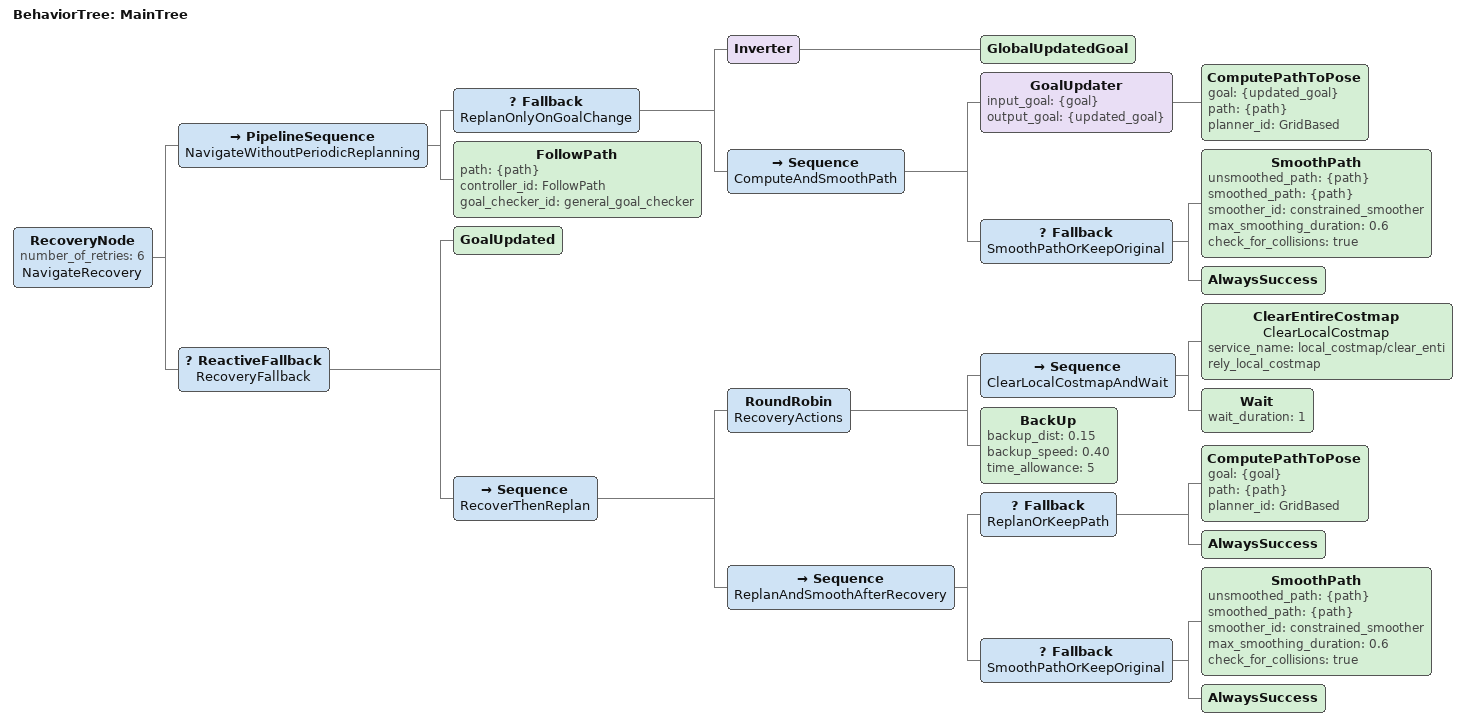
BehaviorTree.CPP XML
<root main_tree_to_execute="MainTree">
  <BehaviorTree ID="MainTree">
    <RecoveryNode number_of_retries="6" name="NavigateRecovery">
      <PipelineSequence name="NavigateWithoutPeriodicReplanning">
        <Fallback name="ReplanOnlyOnGoalChange">
          <Inverter>
            <GlobalUpdatedGoal/>
          </Inverter>
          <Sequence name="ComputeAndSmoothPath">
            <GoalUpdater input_goal="{goal}" output_goal="{updated_goal}">
              <ComputePathToPose goal="{updated_goal}" path="{path}" planner_id="GridBased"/>
            </GoalUpdater>
            <!-- 约束平滑器读全局代价地图，把路径推离膨胀带以求居中；
                 Ceres 无解或平滑后碰撞时失败，此时 {path} 保持规划器原值，
                 由 AlwaysSuccess 吞掉失败，避免误触发外层恢复流程。 -->
            <Fallback name="SmoothPathOrKeepOriginal">
              <SmoothPath unsmoothed_path="{path}" smoothed_path="{path}" smoother_id="constrained_smoother" max_smoothing_duration="0.6" check_for_collisions="true"/>
              <AlwaysSuccess/>
            </Fallback>
          </Sequence>
        </Fallback>
        <FollowPath
          path="{path}"
          controller_id="FollowPath"
          goal_checker_id="general_goal_checker"/>
      </PipelineSequence>
      <ReactiveFallback name="RecoveryFallback">
        <GoalUpdated/>
        <!-- 两种恢复动作按失败轮次轮换：先清局部图，再由 BackUpTwzFree 搜索全局图自由方向。 -->
        <Sequence name="RecoverThenReplan">
          <RoundRobin name="RecoveryActions">
            <!-- 只清局部图。全局代价地图刻意不清空：清空后规划器在一张空图上重新规划，
                 得到的仍是原来那条被堵的路径，而 update_frequency 0.5 Hz 要数秒才能把
                 障碍重新填回来，这段时间机器人处于无障碍认知的状态。 -->
            <Sequence name="ClearLocalCostmapAndWait">
              <ClearEntireCostmap name="ClearLocalCostmap" service_name="local_costmap/clear_entirely_local_costmap"/>
              <Wait wait_duration="1"/>
            </Sequence>
            <!-- backup_dist=0.15 保留为标准 BT 接口的兼容值；BackUpTwzFree 启动后
                 会根据自由空间质心动态选择 0.15～1.0 m 的实际距离。 -->
            <BackUp backup_dist="0.15" backup_speed="0.40" time_allowance="5"/>
          </RoundRobin>
          <!-- 清图或移动恢复完成后重新规划。用 {goal}（action 目标）而非
               {updated_goal}，后者在本树中不再被刷新。
               规划失败必须由 AlwaysSuccess 吞掉：否则恢复动作被判定失败，RecoveryNode
               会直接结束导航，无法进入下一轮恢复。 -->
          <Sequence name="ReplanAndSmoothAfterRecovery">
            <Fallback name="ReplanOrKeepPath">
              <ComputePathToPose goal="{goal}" path="{path}" planner_id="GridBased"/>
              <AlwaysSuccess/>
            </Fallback>
            <!-- 主分支此后不会再平滑（目标未变，条件短路），所以恢复侧必须自己补一次，
                 否则机器人会去跟一条未经 constrained_smoother 推离膨胀带的原始 A* 路径。 -->
            <Fallback name="SmoothPathOrKeepOriginal">
              <SmoothPath unsmoothed_path="{path}" smoothed_path="{path}" smoother_id="constrained_smoother" max_smoothing_duration="0.6" check_for_collisions="true"/>
              <AlwaysSuccess/>
            </Fallback>
          </Sequence>
        </Sequence>
      </ReactiveFallback>
    </RecoveryNode>
  </BehaviorTree>
</root>
